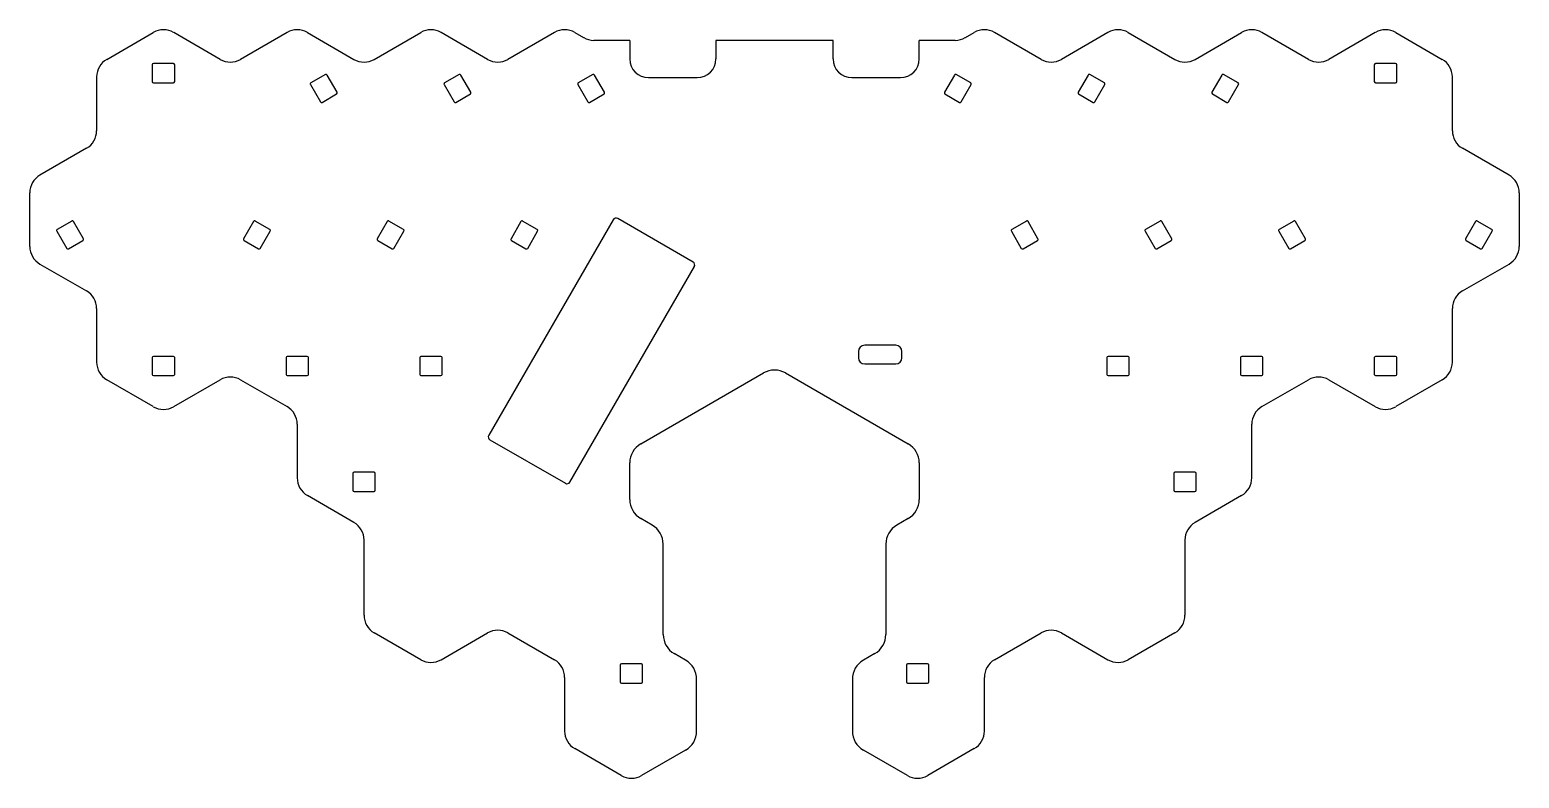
# Model space of a CAD drawing. Header units: millimetres. Extents: x 134 to 374, y -180 to -59.
import ezdxf

# ---------------------------------------------------------------- set-up
doc = ezdxf.new("R2010")
doc.units = ezdxf.units.MM

msp = doc.modelspace()

# ---------------------------------------------------------------- linework, layer by layer
for p, q in [((146.63, -63.99), (154.11, -59.67)), ((164.86, -63.99), (157.39, -59.67)), ((175.61, -59.67), (168.14, -63.99)), ((178.88, -59.67), (186.36, -63.99)), ((189.63, -63.99), (197.11, -59.67)), ((207.86, -63.99), (200.39, -59.67)), ((218.61, -59.67), (211.14, -63.99)), ((221.88, -59.67), (223.31, -60.5)), ((284.69, -60.5), (286.11, -59.67)), ((296.86, -63.99), (289.38, -59.67)), ((307.61, -59.67), (300.14, -63.99)), ((310.89, -59.67), (318.36, -63.99)), ((321.63, -63.99), (329.11, -59.67)), ((339.86, -63.99), (332.38, -59.67)), ((350.61, -59.67), (343.14, -63.99)), ((353.89, -59.67), (361.37, -63.99)), ((230.73, -60.93), (224.95, -60.93)), ((230.73, -60.93), (230.73, -63.93)), ((263.43, -60.93), (244.57, -60.93)), ((244.57, -60.93), (244.57, -63.93)), ((263.43, -63.93), (263.43, -60.93)), ((283.05, -60.93), (277.27, -60.93)), ((277.27, -63.93), (277.27, -60.93)), ((157.35, -64.66), (154.15, -64.66)), ((353.85, -64.66), (350.65, -64.66)), ((145, -66.82), (145, -75.46)), ((153.95, -64.86), (153.95, -67.56)), ((157.55, -67.56), (157.55, -64.86)), ((181.79, -66.44), (179.45, -67.79)), ((183.66, -69.29), (182.06, -66.51)), ((203.29, -66.44), (200.95, -67.79)), ((205.16, -69.29), (203.56, -66.51)), ((224.79, -66.44), (222.45, -67.79)), ((226.66, -69.29), (225.06, -66.51)), ((233.73, -66.93), (241.57, -66.93)), ((266.43, -66.93), (274.27, -66.93)), ((282.94, -66.51), (281.34, -69.29)), ((285.55, -67.79), (283.21, -66.44)), ((304.44, -66.51), (302.84, -69.29)), ((307.05, -67.79), (304.71, -66.44)), ((325.94, -66.51), (324.34, -69.29)), ((328.55, -67.79), (326.21, -66.44)), ((350.45, -64.86), (350.45, -67.56)), ((354.05, -67.56), (354.05, -64.86)), ((363, -75.46), (363, -66.82)), ((154.15, -67.76), (157.35, -67.76)), ((179.38, -68.06), (180.98, -70.84)), ((200.88, -68.06), (202.48, -70.84)), ((222.38, -68.06), (223.98, -70.84)), ((284.02, -70.84), (285.62, -68.06)), ((305.52, -70.84), (307.12, -68.06)), ((327.02, -70.84), (328.62, -68.06)), ((350.65, -67.76), (353.85, -67.76)), ((181.25, -70.91), (183.59, -69.56)), ((202.75, -70.91), (205.09, -69.56)), ((224.25, -70.91), (226.59, -69.56)), ((281.41, -69.56), (283.75, -70.91)), ((302.91, -69.56), (305.25, -70.91)), ((324.41, -69.56), (326.75, -70.91)), ((143.37, -78.29), (135.88, -82.61)), ((372.12, -82.61), (364.63, -78.29)), ((134.25, -94.08), (134.25, -85.44)), ((373.75, -85.44), (373.75, -94.08)), ((141, -89.99), (138.66, -91.34)), ((142.87, -92.84), (141.27, -90.06)), ((170.23, -90.06), (168.63, -92.84)), ((172.84, -91.34), (170.5, -89.99)), ((191.73, -90.06), (190.13, -92.84)), ((194.34, -91.34), (192, -89.99)), ((228.05, -89.79), (208.05, -124.43)), ((213.23, -90.06), (211.63, -92.84)), ((215.84, -91.34), (213.5, -89.99)), ((240.91, -96.59), (228.79, -89.59)), ((294.5, -89.99), (292.16, -91.34)), ((296.37, -92.84), (294.77, -90.06)), ((316, -89.99), (313.66, -91.34)), ((317.87, -92.84), (316.27, -90.06)), ((337.5, -89.99), (335.16, -91.34)), ((339.37, -92.84), (337.77, -90.06)), ((366.73, -90.06), (365.13, -92.84)), ((369.34, -91.34), (367, -89.99)), ((138.59, -91.61), (140.19, -94.39)), ((140.46, -94.46), (142.8, -93.11)), ((168.7, -93.11), (171.04, -94.46)), ((171.31, -94.39), (172.91, -91.61)), ((190.2, -93.11), (192.54, -94.46)), ((192.81, -94.39), (194.41, -91.61)), ((211.7, -93.11), (214.04, -94.46)), ((214.31, -94.39), (215.91, -91.61)), ((292.09, -91.61), (293.69, -94.39)), ((293.96, -94.46), (296.3, -93.11)), ((313.59, -91.61), (315.19, -94.39)), ((315.46, -94.46), (317.8, -93.11)), ((335.09, -91.61), (336.69, -94.39)), ((336.96, -94.46), (339.3, -93.11)), ((365.2, -93.11), (367.54, -94.46)), ((367.81, -94.39), (369.41, -91.61)), ((135.88, -96.91), (143.37, -101.23)), ((221.11, -131.97), (241.11, -97.33)), ((364.63, -101.23), (372.12, -96.91)), ((145, -104.06), (145, -112.7)), ((363, -112.7), (363, -104.06)), ((273.5, -109.98), (268.5, -109.98)), ((153.95, -111.96), (153.95, -114.66)), ((157.35, -111.76), (154.15, -111.76)), ((157.55, -114.66), (157.55, -111.96)), ((175.45, -111.96), (175.45, -114.66)), ((178.85, -111.76), (175.65, -111.76)), ((179.05, -114.66), (179.05, -111.96)), ((196.95, -111.96), (196.95, -114.66)), ((200.35, -111.76), (197.15, -111.76)), ((200.55, -114.66), (200.55, -111.96)), ((267.5, -110.98), (267.5, -111.98)), ((274.5, -111.98), (274.5, -110.98)), ((307.45, -111.96), (307.45, -114.66)), ((310.85, -111.76), (307.65, -111.76)), ((311.05, -114.66), (311.05, -111.96)), ((328.95, -111.96), (328.95, -114.66)), ((332.35, -111.76), (329.15, -111.76)), ((332.55, -114.66), (332.55, -111.96)), ((350.45, -111.96), (350.45, -114.66)), ((353.85, -111.76), (350.65, -111.76)), ((354.05, -114.66), (354.05, -111.96)), ((154.15, -114.86), (157.35, -114.86)), ((175.65, -114.86), (178.85, -114.86)), ((197.15, -114.86), (200.35, -114.86)), ((232.5, -125.82), (252.23, -114.43)), ((255.77, -114.43), (275.5, -125.82)), ((268.5, -112.98), (273.5, -112.98)), ((307.65, -114.86), (310.85, -114.86)), ((329.15, -114.86), (332.35, -114.86)), ((350.65, -114.86), (353.85, -114.86)), ((154.11, -119.85), (146.63, -115.53)), ((157.39, -119.85), (164.86, -115.53)), ((168.14, -115.53), (175.61, -119.85)), ((332.38, -119.85), (339.86, -115.53)), ((343.14, -115.53), (350.61, -119.85)), ((361.37, -115.53), (353.89, -119.85)), ((177.25, -122.68), (177.25, -131.32)), ((330.75, -131.32), (330.75, -122.68)), ((208.25, -125.17), (220.37, -132.17)), ((230.73, -134.78), (230.73, -128.89)), ((277.27, -128.89), (277.27, -134.78)), ((186.2, -130.58), (186.2, -133.28)), ((189.6, -130.38), (186.4, -130.38)), ((189.8, -133.28), (189.8, -130.58)), ((318.2, -130.58), (318.2, -133.28)), ((321.6, -130.38), (318.4, -130.38)), ((321.8, -133.28), (321.8, -130.58)), ((186.4, -133.48), (189.6, -133.48)), ((318.4, -133.48), (321.6, -133.48)), ((186.36, -138.47), (178.88, -134.15)), ((329.11, -134.15), (321.63, -138.47)), ((234.34, -138.91), (232.5, -137.85)), ((275.5, -137.85), (273.66, -138.91)), ((188, -153.4), (188, -141.3)), ((320, -141.3), (320, -153.4)), ((236.1, -156.51), (236.1, -141.97)), ((271.89, -141.97), (271.89, -156.51)), ((197.11, -160.55), (189.63, -156.23)), ((200.39, -160.55), (207.86, -156.23)), ((211.14, -156.23), (218.61, -160.55)), ((289.38, -160.55), (296.86, -156.23)), ((300.14, -156.23), (307.61, -160.55)), ((318.36, -156.23), (310.89, -160.55)), ((239.71, -160.63), (237.87, -159.57)), ((270.13, -159.57), (268.29, -160.63)), ((229.2, -161.42), (229.2, -164.12)), ((232.6, -161.22), (229.4, -161.22)), ((232.8, -164.12), (232.8, -161.42)), ((275.2, -161.42), (275.2, -164.12)), ((278.6, -161.22), (275.4, -161.22)), ((278.8, -164.12), (278.8, -161.42)), ((220.25, -163.39), (220.25, -172.02)), ((229.4, -164.32), (232.6, -164.32)), ((241.48, -172.02), (241.48, -163.7)), ((266.52, -163.7), (266.52, -172.02)), ((275.4, -164.32), (278.6, -164.32)), ((287.75, -172.02), (287.75, -163.39)), ((229.36, -179.17), (221.88, -174.85)), ((239.71, -175.09), (232.64, -179.17)), ((275.36, -179.17), (268.29, -175.09)), ((286.11, -174.85), (278.64, -179.17))]:
    msp.add_line(p, q)
for centre, radius, start, end in [((155.75, -62.5), 3.27, 59.9994, 120.0006), ((177.25, -62.5), 3.27, 59.9994, 120.0006), ((198.75, -62.5), 3.27, 59.9994, 120.0006), ((220.25, -62.5), 3.27, 59.9995, 120.0006), ((287.75, -62.5), 3.27, 59.9994, 120.0005), ((309.25, -62.5), 3.27, 59.9994, 120.0006), ((330.75, -62.5), 3.27, 59.9994, 120.0006), ((352.25, -62.5), 3.27, 59.9994, 120.0006), ((224.95, -57.66), 3.27, 239.9994, 270), ((283.05, -57.66), 3.27, 270, 300.0006), ((148.27, -66.82), 3.27, 120.0006, 180), ((154.15, -64.86), 0.2, 90, 180), ((157.35, -64.86), 0.2, 0, 90), ((166.5, -61.16), 3.27, 239.9994, 300.0006), ((188, -61.16), 3.27, 239.9994, 300.0006), ((209.5, -61.16), 3.27, 239.9994, 300.0006), ((233.73, -63.93), 3, 180, 270), ((241.57, -63.93), 3, 270, 0), ((266.43, -63.93), 3, 180, 270), ((274.27, -63.93), 3, 270, 0), ((298.5, -61.16), 3.27, 239.9994, 300.0006), ((320, -61.16), 3.27, 239.9994, 300.0006), ((341.5, -61.16), 3.27, 239.9994, 300.0006), ((350.65, -64.86), 0.2, 90, 180), ((353.85, -64.86), 0.2, 0, 90), ((359.73, -66.82), 3.27, 0, 59.9994), ((181.89, -66.61), 0.2, 30, 120), ((203.39, -66.61), 0.2, 30, 120), ((224.89, -66.61), 0.2, 30, 120), ((283.11, -66.61), 0.2, 60, 150), ((304.61, -66.61), 0.2, 60, 150), ((326.11, -66.61), 0.2, 60, 150), ((154.15, -67.56), 0.2, 180, 270), ((157.35, -67.56), 0.2, 270, 0), ((179.55, -67.96), 0.2, 120, 210), ((183.49, -69.39), 0.2, 300, 30), ((201.05, -67.96), 0.2, 120, 210), ((204.99, -69.39), 0.2, 300, 30), ((222.55, -67.96), 0.2, 120, 210), ((226.49, -69.39), 0.2, 300, 30), ((281.51, -69.39), 0.2, 150, 240), ((285.45, -67.96), 0.2, 330, 60), ((303.01, -69.39), 0.2, 150, 240), ((306.95, -67.96), 0.2, 330, 60), ((324.51, -69.39), 0.2, 150, 240), ((328.45, -67.96), 0.2, 330, 60), ((350.65, -67.56), 0.2, 180, 270), ((353.85, -67.56), 0.2, 270, 0), ((181.15, -70.74), 0.2, 210, 300), ((202.65, -70.74), 0.2, 210, 300), ((224.15, -70.74), 0.2, 210, 300), ((283.85, -70.74), 0.2, 240, 330), ((305.35, -70.74), 0.2, 240, 330), ((326.85, -70.74), 0.2, 240, 330), ((141.73, -75.46), 3.27, 300.0006, 0), ((366.27, -75.46), 3.27, 180, 239.9994), ((137.52, -85.44), 3.27, 120.0006, 180), ((370.48, -85.44), 3.27, 0, 59.9994), ((141.1, -90.16), 0.2, 30, 120), ((170.4, -90.16), 0.2, 60, 150), ((191.9, -90.16), 0.2, 60, 150), ((213.4, -90.16), 0.2, 60, 150), ((228.52, -90.06), 0.54, 60, 150), ((294.6, -90.16), 0.2, 30, 120), ((316.1, -90.16), 0.2, 30, 120), ((337.6, -90.16), 0.2, 30, 120), ((366.9, -90.16), 0.2, 60, 150), ((138.76, -91.51), 0.2, 120, 210), ((142.7, -92.94), 0.2, 300, 30), ((168.8, -92.94), 0.2, 150, 240), ((172.74, -91.51), 0.2, 330, 60), ((190.3, -92.94), 0.2, 150, 240), ((194.24, -91.51), 0.2, 330, 60), ((211.8, -92.94), 0.2, 150, 240), ((215.74, -91.51), 0.2, 330, 60), ((292.26, -91.51), 0.2, 120, 210), ((296.2, -92.94), 0.2, 300, 30), ((313.76, -91.51), 0.2, 120, 210), ((317.7, -92.94), 0.2, 300, 30), ((335.26, -91.51), 0.2, 120, 210), ((339.2, -92.94), 0.2, 300, 30), ((365.3, -92.94), 0.2, 150, 240), ((369.24, -91.51), 0.2, 330, 60), ((137.52, -94.08), 3.27, 180, 239.9994), ((140.36, -94.29), 0.2, 210, 300), ((171.14, -94.29), 0.2, 240, 330), ((192.64, -94.29), 0.2, 240, 330), ((214.14, -94.29), 0.2, 240, 330), ((293.86, -94.29), 0.2, 210, 300), ((315.36, -94.29), 0.2, 210, 300), ((336.86, -94.29), 0.2, 210, 300), ((367.64, -94.29), 0.2, 240, 330), ((370.48, -94.08), 3.27, 300.0006, 0), ((240.64, -97.06), 0.54, 330, 60), ((141.73, -104.06), 3.27, 0, 59.9994), ((366.27, -104.06), 3.27, 120.0006, 180), ((268.5, -110.98), 1, 90, 180), ((273.5, -110.98), 1, 0, 90), ((154.15, -111.96), 0.2, 90, 180), ((157.35, -111.96), 0.2, 0, 90), ((175.65, -111.96), 0.2, 90, 180), ((178.85, -111.96), 0.2, 0, 90), ((197.15, -111.96), 0.2, 90, 180), ((200.35, -111.96), 0.2, 0, 90), ((268.5, -111.98), 1, 180, 270), ((273.5, -111.98), 1, 270, 0), ((307.65, -111.96), 0.2, 90, 180), ((310.85, -111.96), 0.2, 0, 90), ((329.15, -111.96), 0.2, 90, 180), ((332.35, -111.96), 0.2, 0, 90), ((350.65, -111.96), 0.2, 90, 180), ((353.85, -111.96), 0.2, 0, 90), ((148.27, -112.7), 3.27, 180, 239.9994), ((154.15, -114.66), 0.2, 180, 270), ((157.35, -114.66), 0.2, 270, 0), ((175.65, -114.66), 0.2, 180, 270), ((178.85, -114.66), 0.2, 270, 0), ((197.15, -114.66), 0.2, 180, 270), ((200.35, -114.66), 0.2, 270, 0), ((254, -117.5), 3.54, 59.9994, 120.0006), ((307.65, -114.66), 0.2, 180, 270), ((310.85, -114.66), 0.2, 270, 0), ((329.15, -114.66), 0.2, 180, 270), ((332.35, -114.66), 0.2, 270, 0), ((350.65, -114.66), 0.2, 180, 270), ((353.85, -114.66), 0.2, 270, 0), ((359.73, -112.7), 3.27, 300.0006, 0), ((166.5, -118.36), 3.27, 59.9994, 120.0006), ((341.5, -118.36), 3.27, 59.9994, 120.0006), ((155.75, -117.02), 3.27, 239.9994, 300.0006), ((173.98, -122.68), 3.27, 0, 59.9994), ((334.02, -122.68), 3.27, 120.0006, 180), ((352.25, -117.02), 3.27, 239.9994, 300.0006), ((208.52, -124.7), 0.54, 150, 240), ((234.27, -128.89), 3.54, 120.0006, 180), ((273.73, -128.89), 3.54, 0, 59.9994), ((180.52, -131.32), 3.27, 180, 239.9994), ((186.4, -130.58), 0.2, 90, 180), ((189.6, -130.58), 0.2, 0, 90), ((318.4, -130.58), 0.2, 90, 180), ((321.6, -130.58), 0.2, 0, 90), ((327.48, -131.32), 3.27, 300.0006, 0), ((186.4, -133.28), 0.2, 180, 270), ((189.6, -133.28), 0.2, 270, 0), ((220.64, -131.7), 0.54, 240, 330), ((318.4, -133.28), 0.2, 180, 270), ((321.6, -133.28), 0.2, 270, 0), ((234.27, -134.78), 3.54, 180, 239.9994), ((273.73, -134.78), 3.54, 300.0006, 0), ((184.73, -141.3), 3.27, 0, 59.9994), ((232.56, -141.97), 3.54, 0, 59.9994), ((275.44, -141.97), 3.54, 120.0006, 180), ((323.27, -141.3), 3.27, 120.0006, 180), ((191.27, -153.4), 3.27, 180, 239.9994), ((316.73, -153.4), 3.27, 300.0006, 0), ((209.5, -159.07), 3.27, 59.9994, 120.0006), ((239.65, -156.51), 3.54, 180, 239.9994), ((268.36, -156.51), 3.54, 300.0006, 0), ((298.5, -159.07), 3.27, 59.9994, 120.0006), ((198.75, -157.72), 3.27, 239.9994, 300.0006), ((216.98, -163.39), 3.27, 0, 59.9994), ((229.4, -161.42), 0.2, 90, 180), ((232.6, -161.42), 0.2, 0, 90), ((237.94, -163.7), 3.54, 0, 59.9994), ((270.06, -163.7), 3.54, 120.0006, 180), ((275.4, -161.42), 0.2, 90, 180), ((278.6, -161.42), 0.2, 0, 90), ((291.02, -163.39), 3.27, 120.0006, 180), ((309.25, -157.72), 3.27, 239.9994, 300.0006), ((229.4, -164.12), 0.2, 180, 270), ((232.6, -164.12), 0.2, 270, 0), ((275.4, -164.12), 0.2, 180, 270), ((278.6, -164.12), 0.2, 270, 0), ((223.52, -172.02), 3.27, 180, 239.9994), ((237.94, -172.02), 3.54, 300.0006, 0), ((270.06, -172.02), 3.54, 180, 239.9994), ((284.48, -172.02), 3.27, 300.0006, 0), ((231, -176.34), 3.27, 239.9994, 300.0006), ((277, -176.34), 3.27, 239.9994, 300.0006)]:
    msp.add_arc(centre, radius, start, end)

doc.saveas('drawing.dxf')
